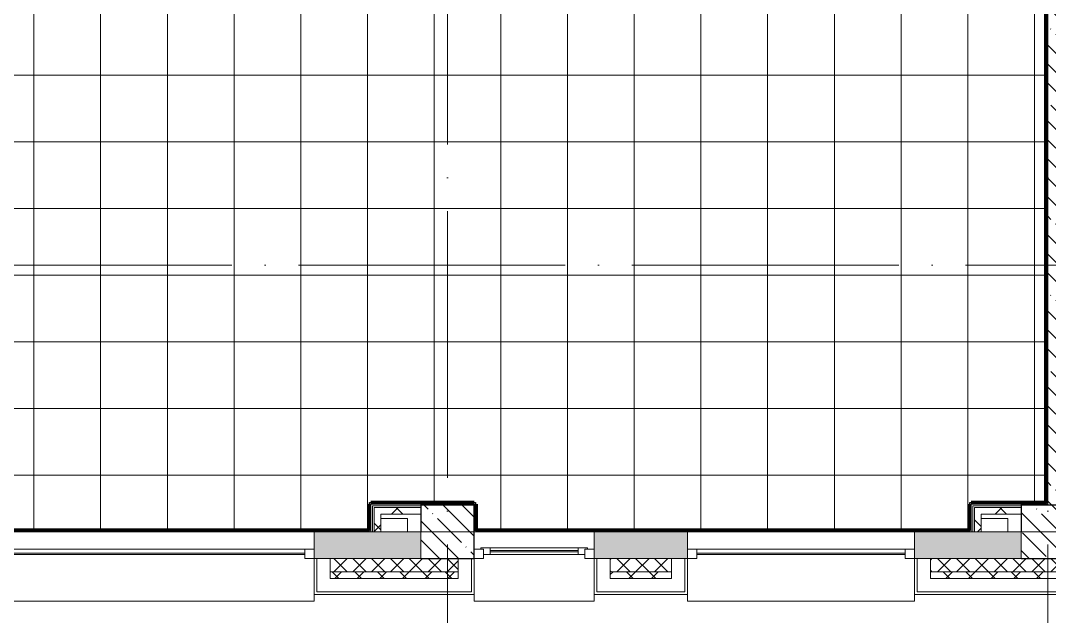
# Model space of a CAD drawing. Header units: millimetres. Extents: x 97 to 215964, y -4577 to 60645.
# Drawn here: x 105648 to 113360, y 42890 to 47360 of the extents above; entities that cross this region are included whole.
import ezdxf

# ---------------------------------------------------------------- set-up
doc = ezdxf.new("R2010")
doc.units = ezdxf.units.MM
doc.linetypes.add('ADSK_Линия сетки', pattern=[2500, 2000, -250, 0, -250])
for name, color, linetype, lineweight in [('A-FLOR-____-OTLN', 192, 'Continuous', 9), ('A-FLOR-____-PATT', 8, 'Continuous', 9), ('A-GLAZ-____-MCUT', 151, 'Continuous', 9), ('A-GLAZ-____-OTLN', 151, 'Continuous', 9), ('A-WALL-____-MCUT', 113, 'Continuous', 9), ('A-WALL-____-PATT', 111, 'Continuous', 9), ('A-WALL-FNSH-MCUT', 113, 'Continuous', 9), ('I-WALL-____-OTLN', 2, 'Continuous', 9), ('S-COLS-____-MCUT', 52, 'Continuous', 9), ('S-COLS-____-OTLN', 52, 'Continuous', 9), ('S-GRID-____-OTLN', 1, 'Continuous', 9)]:
    doc.layers.add(name, color=color, linetype=linetype, lineweight=lineweight)
pattern_1 = [(135, (0, 0), (-142.5612, -142.5612), []), (135, (142.56, 0), (-142.5612, -142.5612), [252.016, -50.403, 3.353, -47.05])]
pattern_2 = [(45, (0, 0), (-141.42136, 141.42136), []), (135, (0, 0), (-141.42136, -141.42136), [])]

# ---------------------------------------------------------------- blocks, each defined once
blk = doc.blocks.new('Окно_СКБ_2Ст1 - Окно_СКБ_2Ст_3300_ОК1-29020644-О_АИ_ПП_8_400_Целиком')
at = {"layer": 'A-GLAZ-____-MCUT', "color": 90}
for p, q in [((-1650, -195), (-1650, -125)), ((-1650, -125), (-1580, -125)), ((-1580, -125), (-1580, -195)), ((750, -195), (750, -125)), ((750, -125), (820, -125)), ((820, -125), (820, -195)), ((1580, -195), (1580, -125)), ((1580, -125), (1650, -125)), ((1650, -125), (1650, -195)), ((-1580, -195), (-1650, -195)), ((820, -195), (750, -195)), ((820, -195), (800, -195)), ((800, -195), (800, -205)), ((800, -205), (1600, -205)), ((1600, -205), (800, -205)), ((1580, -155), (820, -155)), ((820, -155), (820, -195)), ((870, -205), (870, -155)), ((1530, -205), (1530, -155)), ((1580, -195), (1580, -155)), ((1650, -195), (1580, -195)), ((1600, -195), (1580, -195)), ((1600, -205), (1600, -195))]:
    blk.add_line(p, q, dxfattribs=at)
at = {"layer": 'A-GLAZ-____-MCUT', "color": 10, "lineweight": 5}
for p, q in [((750, -155), (-1580, -155)), ((750, -165), (-1580, -165)), ((870, -175), (1530, -175)), ((1530, -185), (870, -185))]:
    blk.add_line(p, q, dxfattribs=at)
at = {"layer": 'A-GLAZ-____-OTLN', "color": 10, "lineweight": 5}
for p, q in [((-1650, -195), (800, -195)), ((1600, -195), (1650, -195))]:
    blk.add_line(p, q, dxfattribs=at)
blk = doc.blocks.new('Окно_СКБ_1Ст1 - 120_Окно_СКБ_1Ст_900_ОК3л-29018700-О_АИ_ПП_8_400_Целиком')
at = {"layer": 'A-GLAZ-____-MCUT', "color": 90}
for p, q in [((-450, -195), (-450, -125)), ((-450, -125), (-380, -125)), ((-380, -125), (-380, -195)), ((380, -195), (380, -125)), ((380, -125), (450, -125)), ((450, -125), (450, -195)), ((-380, -195), (-450, -195)), ((-380, -195), (-400, -195)), ((-400, -195), (-400, -205)), ((-400, -205), (400, -205)), ((400, -205), (-400, -205)), ((380, -155), (-380, -155)), ((-380, -155), (-380, -195)), ((-330, -205), (-330, -155)), ((330, -205), (330, -155)), ((380, -195), (380, -155)), ((450, -195), (380, -195)), ((400, -195), (380, -195)), ((400, -205), (400, -195))]:
    blk.add_line(p, q, dxfattribs=at)
at = {"layer": 'A-GLAZ-____-MCUT', "color": 10, "lineweight": 5}
for p, q in [((-330, -175), (330, -175)), ((330, -185), (-330, -185))]:
    blk.add_line(p, q, dxfattribs=at)
at = {"layer": 'A-GLAZ-____-OTLN', "color": 10, "lineweight": 5}
for p, q in [((-450, -195), (-400, -195)), ((400, -195), (450, -195))]:
    blk.add_line(p, q, dxfattribs=at)
blk = doc.blocks.new('Окно_СКБ_1Ст1 - 120_Окно_СКБ_1Ст_1700_ОК19Л-29018918-О_АИ_ПП_8_400_Целиком')
at = {"layer": 'A-GLAZ-____-MCUT', "color": 90}
for p, q in [((-850, -195), (-850, -125)), ((-850, -125), (-780, -125)), ((-780, -125), (-780, -195)), ((780, -195), (780, -125)), ((780, -125), (850, -125)), ((850, -125), (850, -195)), ((-780, -195), (-850, -195)), ((850, -195), (780, -195))]:
    blk.add_line(p, q, dxfattribs=at)
at = {"layer": 'A-GLAZ-____-MCUT', "color": 10, "lineweight": 5}
for p, q in [((780, -155), (-780, -155)), ((780, -165), (-780, -165))]:
    blk.add_line(p, q, dxfattribs=at)
at = {"layer": 'A-GLAZ-____-OTLN', "color": 10, "lineweight": 5}
blk.add_line((-850, -195), (850, -195), dxfattribs=at)
blk = doc.blocks.new('WNW_Отлив1 - Отлив_металлический 2-28598290-О_АИ_ПП_8_400_Целиком')
at = {"layer": 'A-GLAZ-____-OTLN', "color": 10, "lineweight": 5}
for p, q in [((1650, 320), (-1650, 320)), ((-1650, 320), (-1650, 270)), ((1650, 270), (1650, 320))]:
    blk.add_line(p, q, dxfattribs=at)
blk = doc.blocks.new('WNW_Отлив1 - Отлив_металлический 2-28596055-О_АИ_ПП_8_400_Целиком')
at = {"layer": 'A-GLAZ-____-OTLN', "color": 10, "lineweight": 5}
for p, q in [((450, 320), (-450, 320)), ((-450, 320), (-450, 270)), ((450, 270), (450, 320))]:
    blk.add_line(p, q, dxfattribs=at)
blk = doc.blocks.new('WNW_Отлив1 - Отлив_металлический 2-28595994-О_АИ_ПП_8_400_Целиком')
at = {"layer": 'A-GLAZ-____-OTLN', "color": 10, "lineweight": 5}
for p, q in [((850, 320), (-850, 320)), ((-850, 320), (-850, 270)), ((850, 270), (850, 320))]:
    blk.add_line(p, q, dxfattribs=at)
blk = doc.blocks.new('0083_СОШ675_АР_R22_rvt-1-О_АИ_ПП_8_400_Целиком')
at = {"layer": 'A-WALL-____-PATT', "lineweight": 5}
h = blk.add_hatch(dxfattribs=at)
h.set_pattern_fill('FP_8', color=10, style=0, pattern_type=2)
h.set_pattern_definition(pattern_1)
h.paths.add_polyline_path([(54550, 43725), (54750, 43725), (54750, 50775), (54550, 50775), (54550, 44091.3)])
h = blk.add_hatch(dxfattribs=at)
h.set_pattern_fill('FP_17', color=252, style=0, pattern_type=2)
h.set_pattern_definition(pattern_2)
h.paths.add_polyline_path([(49500, 43525), (49550, 43525), (49550, 43707), (49500, 43707), (49500, 43602.8)])
h = blk.add_hatch(dxfattribs=at)
h.set_pattern_fill('FP_17', color=252, style=0, pattern_type=2)
h.set_pattern_definition(pattern_2)
h.paths.add_polyline_path([(49550, 43657), (49850, 43657), (49850, 43707), (49550, 43707)])
h = blk.add_hatch(dxfattribs=at)
h.set_pattern_fill('FP_17', color=252, style=0, pattern_type=2)
h.set_pattern_definition(pattern_2)
h.paths.add_polyline_path([(54050, 43525), (54050, 43707), (54000, 43707), (54000, 43525)])
h = blk.add_hatch(dxfattribs=at)
h.set_pattern_fill('FP_17', color=252, style=0, pattern_type=2)
h.set_pattern_definition(pattern_2)
h.paths.add_polyline_path([(54050, 43657), (54350, 43657), (54350, 43707), (54050, 43707)])
h = blk.add_hatch(dxfattribs=at)
h.set_pattern_fill('FP_69', color=10, style=0, pattern_type=2)
h.set_pattern_definition([(50, (0, 0), (364.3679, -31.8783), [38.1, -419.1]), (355, (0, 0), (-70.4859, 382.1133), [30.48, -335.28]), (100.451, (30.36, -2.66), (293.885, 350.2334), [32.38, -356.18]), (46.184, (0, 101.6), (542.1585, -84.0858), [57.15, -628.65]), (96.636, (45.2, 94.6), (474.805, 494.8554), [48.57, -534.27]), (351.184, (0, 101.6), (474.8102, 494.85), [45.72, -502.92]), (21, (50.8, 76.2), (303.2285, -204.5305), [38.1, -419.1]), (326, (50.8, 76.2), (123.6039, 368.376), [30.48, -335.28]), (71.451, (76.07, 59.16), (426.8341, 163.8427), [32.38, -356.18]), (37.5, (0, 0), (6.17665, 169.11015), [16.764, -314.452, 16.764, -323.596, -336.55]), (37.5, (0, 0), (6.17665, 169.11015), [-671.576, 16.764, -319.786]), (7.5, (0, 0), (133.63888, 200.3615), [16.764, -177.292, 16.764, -306.832, -128.27]), (7.5, (0, 0), (133.63888, 200.3615), [-517.652, 16.764, -111.506]), (327.5, (-113.28, 0), (271.18182, -11.45836), [16.764, -110.236, 16.764, -379.476, -525.78]), (327.5, (-113.28, 0), (271.18182, -11.45836), [-523.24, 16.764, -509.016]), (317.5, (-164.08, 0), (296.2585, 50.85285), [16.764, -148.336, 16.764, -246.38, -373.38]), (317.5, (-164.08, 0), (296.2585, 50.85285), [-428.244, 16.764, -356.616])])
h.paths.add_polyline_path([(69050, 43325), (69050, 43525), (67050, 43525), (67050, 43325), (69030, 43325)])
h.paths.add_polyline_path([(64770, 43325), (65350, 43325), (65350, 43525), (64650, 43525), (64650, 43325), (64670, 43325)])
h.paths.add_polyline_path([(62670, 43325), (63350, 43325), (63350, 43525), (62550, 43525), (62550, 43325), (62570, 43325)])
h.paths.add_polyline_path([(58070, 43325), (58850, 43325), (58850, 43525), (58050, 43525), (58050, 43325)])
h.paths.add_polyline_path([(54350, 43325), (54350, 43525), (53550, 43525), (53550, 43325), (54190.3, 43325)])
h.paths.add_polyline_path([(51850, 43325), (51850, 43525), (51150, 43525), (51150, 43325), (51830, 43325)])
h.paths.add_polyline_path([(49850, 43325), (49850, 43525), (49050, 43525), (49050, 43325), (49788.2, 43325)])
h.paths.add_polyline_path([(45350, 43325), (45350, 43525), (44550, 43525), (44550, 43325), (44757.1, 43325)])
h.paths.add_polyline_path([(40355, 43325), (40850, 43325), (40850, 43525), (40050, 43525), (40050, 43325), (40170, 43325)])
h.paths.add_polyline_path([(36630, 43325), (36750, 43325), (36750, 43525), (36350, 43525), (36350, 43325), (36581.7, 43325)])
h.paths.add_polyline_path([(35950, 43325), (35950, 43525), (35550, 43525), (35550, 43325), (35670, 43325)])
h.paths.add_polyline_path([(33850, 43325), (33850, 43525), (33150, 43525), (33150, 43325), (33830, 43325)])
h.paths.add_polyline_path([(32230, 43325), (32250, 43325), (32250, 43525), (31450, 43525), (31450, 43325), (32179.5, 43325)])
h.paths.add_polyline_path([(27630, 43325), (27750, 43325), (27750, 43525), (26950, 43525), (26950, 43325), (27148.5, 43325)])
h.paths.add_polyline_path([(23250, 43325), (23250, 43525), (22450, 43525), (22450, 43325), (23230, 43325)])
h.paths.add_polyline_path([(18730, 43325), (18750, 43325), (18750, 43525), (17950, 43525), (17950, 43325), (18630, 43325)])
h.paths.add_polyline_path([(15730, 43325), (15850, 43325), (15850, 43525), (15150, 43525), (15150, 43325), (15270, 43325)])
h.paths.add_polyline_path([(14130, 43325), (14250, 43325), (14250, 43525), (13450, 43525), (13450, 43325), (13942, 43325)])
h.paths.add_polyline_path([(9750, 43325), (9750, 43525), (8950, 43525), (8950, 43325), (9730, 43325)])
h.paths.add_polyline_path([(5137.7, 43325), (5250, 43325), (5250, 43525), (4450, 43525), (4450, 43325), (5130, 43325)])
h.paths.add_polyline_path([(735.5, 43325), (750, 43325), (750, 43525), (200, 43525), (200, 43325), (730, 43325)])
h = blk.add_hatch(dxfattribs=at)
h.set_pattern_fill('FP_16', color=10, style=0, pattern_type=2)
h.set_pattern_definition([(45, (0, 0), (-70.71068, 70.71068), []), (135, (0, 0), (-70.71068, -70.71068), [])])
h.paths.add_polyline_path([(69030, 43225), (69050, 43225), (69050, 43325), (67170, 43325), (67170, 43225), (68654.6, 43225)])
h.paths.add_polyline_path([(63623.5, 43225), (63630, 43225), (63630, 43325), (62670, 43325), (62670, 43225), (62994.6, 43225)])
h.paths.add_polyline_path([(65230, 43225), (65230, 43325), (64770, 43325), (64770, 43225), (64881.3, 43225)])
h.paths.add_polyline_path([(58592.5, 43225), (59130, 43225), (59130, 43325), (58170, 43325), (58170, 43225)])
h.paths.add_polyline_path([(54630, 43225), (54630, 43325), (53670, 43325), (53670, 43225), (54190.3, 43225)])
h.paths.add_polyline_path([(51270, 43225), (51730, 43225), (51730, 43325), (51270, 43325)])
h.paths.add_polyline_path([(49170, 43225), (50130, 43225), (50130, 43325), (49170, 43325)])
h.paths.add_polyline_path([(44670, 43225), (45630, 43225), (45630, 43325), (44670, 43325)])
h.paths.add_polyline_path([(41130, 43225), (41130, 43325), (40170, 43325), (40170, 43225), (40983.8, 43225)])
h.paths.add_polyline_path([(36581.7, 43225), (36630, 43225), (36630, 43325), (35670, 43325), (35670, 43225), (35952.8, 43225)])
h.paths.add_polyline_path([(33270, 43225), (33730, 43225), (33730, 43325), (33270, 43325)])
h.paths.add_polyline_path([(31550.6, 43225), (32130, 43225), (32130, 43325), (31170, 43325), (31170, 43225)])
h.paths.add_polyline_path([(26670, 43225), (27630, 43225), (27630, 43325), (26670, 43325)])
h.paths.add_polyline_path([(23130, 43225), (23130, 43325), (22170, 43325), (22170, 43225), (22746.3, 43225)])
h.paths.add_polyline_path([(18630, 43225), (18630, 43325), (17670, 43325), (17670, 43225), (18344.2, 43225)])
h.paths.add_polyline_path([(15270, 43225), (15730, 43225), (15730, 43325), (15270, 43325)])
h.paths.add_polyline_path([(14130, 43225), (14130, 43325), (13170, 43325), (13170, 43225), (13942, 43225)])
h.paths.add_polyline_path([(9630, 43225), (9630, 43325), (8670, 43325), (8670, 43225), (9539.8, 43225)])
h.paths.add_polyline_path([(4170, 43225), (5130, 43225), (5130, 43325), (4170, 43325)])
h.paths.add_polyline_path([(106.6, 43225), (630, 43225), (630, 43325), (-300, 43325), (-300, 43225)])
h = blk.add_hatch(dxfattribs=at)
h.set_pattern_fill('FP_9', color=10, style=0, pattern_type=2)
h.set_pattern_definition([(135, (0, 0), (-84.85281, -84.85281), []), (225, (0, 0), (84.85281, -84.85281), [])])
h.paths.add_polyline_path([(69050, 43175), (69050, 43225), (67170, 43225), (67170, 43175), (69030, 43175)])
h.paths.add_polyline_path([(64770, 43175), (65230, 43175), (65230, 43225), (64770, 43225)])
h.paths.add_polyline_path([(63630, 43175), (63630, 43225), (62670, 43225), (62670, 43175), (63623.5, 43175)])
h.paths.add_polyline_path([(59130, 43175), (59130, 43225), (58170, 43225), (58170, 43175), (58592.5, 43175)])
h.paths.add_polyline_path([(53670, 43175), (54630, 43175), (54630, 43225), (53670, 43225)])
h.paths.add_polyline_path([(51270, 43175), (51730, 43175), (51730, 43225), (51270, 43225)])
h.paths.add_polyline_path([(50130, 43175), (50130, 43225), (49170, 43225), (49170, 43175), (49788.2, 43175)])
h.paths.add_polyline_path([(45630, 43175), (45630, 43225), (44670, 43225), (44670, 43175), (45386, 43175)])
h.paths.add_polyline_path([(40170, 43175), (41130, 43175), (41130, 43225), (40170, 43225)])
h.paths.add_polyline_path([(35670, 43175), (36630, 43175), (36630, 43225), (35670, 43225)])
h.paths.add_polyline_path([(33437.3, 43175), (33730, 43175), (33730, 43225), (33270, 43225), (33270, 43175)])
h.paths.add_polyline_path([(31550.6, 43175), (32130, 43175), (32130, 43225), (31170, 43225), (31170, 43175)])
h.paths.add_polyline_path([(27630, 43175), (27630, 43225), (26670, 43225), (26670, 43175), (27148.5, 43175)])
h.paths.add_polyline_path([(22746.3, 43175), (23130, 43175), (23130, 43225), (22170, 43225), (22170, 43175)])
h.paths.add_polyline_path([(18344.2, 43175), (18630, 43175), (18630, 43225), (17670, 43225), (17670, 43175), (17715.3, 43175)])
h.paths.add_polyline_path([(15730, 43175), (15730, 43225), (15270, 43225), (15270, 43175)])
h.paths.add_polyline_path([(13313.1, 43175), (14130, 43175), (14130, 43225), (13170, 43225), (13170, 43175)])
h.paths.add_polyline_path([(9539.8, 43175), (9630, 43175), (9630, 43225), (8670, 43225), (8670, 43175), (8911, 43175)])
h.paths.add_polyline_path([(4170, 43175), (5130, 43175), (5130, 43225), (4170, 43225)])
h.paths.add_polyline_path([(-350, 43175), (630, 43175), (630, 43225), (-350, 43225)])
at = {"layer": 'S-COLS-____-OTLN', "lineweight": 5}
h = blk.add_hatch(dxfattribs=at)
h.set_pattern_fill('FP_8', color=256, style=0, pattern_type=2)
h.set_pattern_definition(pattern_1)
h.paths.add_polyline_path([(49850, 43325), (50250, 43325), (50250, 43725), (49850, 43725), (49850, 43525)])
h = blk.add_hatch(dxfattribs=at)
h.set_pattern_fill('FP_8', color=256, style=0, pattern_type=2)
h.set_pattern_definition(pattern_1)
h.paths.add_polyline_path([(54350, 43325), (54750, 43325), (54750, 43725), (54350, 43725), (54350, 43525)])
at = {"layer": 'A-FLOR-____-OTLN', "color": 90}
for p, q in [((49550, 43625.4), (49750, 43625.4)), ((49750, 43625.4), (49750, 43525.4)), ((54050, 43625.4), (54250, 43625.4)), ((54250, 43625.4), (54250, 43525.4)), ((49750, 43525.4), (49550, 43525.4)), ((54250, 43525.4), (54050, 43525.4))]:
    blk.add_line(p, q, dxfattribs=at)
at = {"layer": 'A-WALL-____-MCUT', "color": 50, "lineweight": 13}
for p, q in [((54550, 50775), (54550, 43725)), ((49500, 43707), (49500, 43525)), ((49500, 43707), (49550, 43707)), ((49850, 43707), (49550, 43707)), ((49550, 43525), (49550, 43657)), ((49550, 43657), (49850, 43657)), ((49850, 43657), (49850, 43707)), ((54000, 43707), (54000, 43525)), ((54000, 43707), (54050, 43707)), ((54350, 43707), (54050, 43707)), ((54050, 43525), (54050, 43657)), ((54050, 43657), (54350, 43657)), ((54350, 43657), (54350, 43707)), ((54550, 43725), (54750, 43725)), ((49850, 43525), (49050, 43525)), ((49050, 43525), (49050, 43325)), ((49500, 43525), (49550, 43525)), ((51850, 43525), (51150, 43525)), ((51150, 43525), (51150, 43325)), ((51850, 43325), (51850, 43525)), ((54350, 43525), (53550, 43525)), ((53550, 43525), (53550, 43325)), ((54000, 43525), (54050, 43525)), ((49070, 43325), (49050, 43325)), ((49050, 43325), (49070, 43325)), ((49170, 43325), (49070, 43325)), ((49070, 43325), (49170, 43325)), ((49850, 43325), (49170, 43325)), ((49170, 43325), (49850, 43325)), ((51170, 43325), (51150, 43325)), ((51150, 43325), (51170, 43325)), ((51270, 43325), (51170, 43325)), ((51170, 43325), (51270, 43325)), ((51730, 43325), (51270, 43325)), ((51270, 43325), (51730, 43325)), ((51830, 43325), (51730, 43325)), ((51730, 43325), (51830, 43325)), ((51850, 43325), (51830, 43325)), ((51830, 43325), (51850, 43325)), ((53570, 43325), (53550, 43325)), ((53550, 43325), (53570, 43325)), ((53670, 43325), (53570, 43325)), ((53570, 43325), (53670, 43325)), ((54350, 43325), (53670, 43325)), ((53670, 43325), (54350, 43325))]:
    blk.add_line(p, q, dxfattribs=at)
at = {"layer": 'A-WALL-____-MCUT', "color": 10, "lineweight": 5}
for p, q in [((49487.5, 43719.5), (49487.5, 43525)), ((49487.5, 43719.5), (49500, 43719.5)), ((49500, 43719.5), (49550, 43719.5)), ((49850, 43719.5), (49550, 43719.5)), ((53987.5, 43719.5), (53987.5, 43525)), ((53987.5, 43719.5), (54000, 43719.5)), ((54000, 43719.5), (54050, 43719.5)), ((54350, 43719.5), (54050, 43719.5)), ((49850, 43325), (49850, 43525)), ((54350, 43325), (54350, 43525)), ((49070, 43325), (49070, 43075)), ((49170, 43325), (49170, 43225)), ((50130, 43225), (50130, 43325)), ((50230, 43075), (50230, 43325)), ((51170, 43325), (51170, 43075)), ((51270, 43325), (51270, 43225)), ((51730, 43225), (51730, 43325)), ((51830, 43075), (51830, 43325)), ((53570, 43325), (53570, 43075)), ((53670, 43325), (53670, 43225)), ((49170, 43225), (49170, 43175)), ((49170, 43225), (50130, 43225)), ((50130, 43175), (50130, 43225)), ((51270, 43225), (51270, 43175)), ((51270, 43225), (51730, 43225)), ((51730, 43175), (51730, 43225)), ((53670, 43225), (53670, 43175)), ((53670, 43225), (54630, 43225)), ((49170, 43175), (50130, 43175)), ((51270, 43175), (51730, 43175)), ((53670, 43175), (54630, 43175)), ((49070, 43075), (50230, 43075)), ((51170, 43075), (51830, 43075)), ((53570, 43075), (54730, 43075))]:
    blk.add_line(p, q, dxfattribs=at)
at = {"layer": 'A-WALL-____-MCUT', "color": 90}
for p, q in [((50130, 43325), (49850, 43325)), ((54630, 43325), (54350, 43325))]:
    blk.add_line(p, q, dxfattribs=at)
at = {"layer": 'A-WALL-FNSH-MCUT', "color": 90}
for p, q in [((49487.5, 43732), (49475, 43732)), ((49475, 43732), (49475, 43525)), ((49500, 43732), (49487.5, 43732)), ((49550, 43732), (49500, 43732)), ((49850, 43732), (49550, 43732)), ((49850, 43719.5), (49850, 43732)), ((53987.5, 43732), (53975, 43732)), ((53975, 43732), (53975, 43525)), ((54000, 43732), (53987.5, 43732)), ((54050, 43732), (54000, 43732)), ((54350, 43732), (54050, 43732)), ((54350, 43719.5), (54350, 43732)), ((49850, 43707), (49850, 43719.5)), ((54350, 43707), (54350, 43719.5)), ((49475, 43525), (49487.5, 43525)), ((49487.5, 43525), (49500, 43525)), ((53975, 43525), (53987.5, 43525)), ((53987.5, 43525), (54000, 43525)), ((49050, 43325), (49050, 43055)), ((50230, 43325), (50130, 43325)), ((50250, 43325), (50230, 43325)), ((50250, 43055), (50250, 43325)), ((51150, 43325), (51150, 43055)), ((51850, 43055), (51850, 43325)), ((53550, 43325), (53550, 43055)), ((49050, 43055), (50250, 43055)), ((51150, 43055), (51850, 43055)), ((53550, 43055), (54750, 43055))]:
    blk.add_line(p, q, dxfattribs=at)
at = {"layer": 'I-WALL-____-OTLN', "color": 90}
for p, q in [((45750, 43525), (49050, 43525)), ((50250.7, 43525), (51150, 43525)), ((51850, 43525), (53550, 43525))]:
    blk.add_line(p, q, dxfattribs=at)
at = {"layer": 'S-COLS-____-MCUT', "color": 130, "lineweight": 25}
for p, q in [((50250, 43725), (49850, 43725)), ((49850, 43725), (49850, 43525)), ((50250, 43325), (50250, 43725)), ((54750, 43725), (54350, 43725)), ((54350, 43725), (54350, 43525)), ((49850, 43325), (50250, 43325)), ((54350, 43325), (54750, 43325))]:
    blk.add_line(p, q, dxfattribs=at)
at = {"layer": 'S-COLS-____-OTLN', "color": 90}
for p, q in [((49850, 43525), (49850, 43325)), ((54350, 43525), (54350, 43325))]:
    blk.add_line(p, q, dxfattribs=at)
at = {"layer": 'A-GLAZ-____-OTLN', "color": 90, "lineweight": 9, "rotation": 180}
for name, p in [('Окно_СКБ_2Ст1 - Окно_СКБ_2Ст_3300_ОК1-29020644-О_АИ_ПП_8_400_Целиком', (47400, 43200)), ('Окно_СКБ_1Ст1 - 120_Окно_СКБ_1Ст_900_ОК3л-29018700-О_АИ_ПП_8_400_Целиком', (50700, 43200)), ('Окно_СКБ_1Ст1 - 120_Окно_СКБ_1Ст_1700_ОК19Л-29018918-О_АИ_ПП_8_400_Целиком', (52700, 43200)), ('WNW_Отлив1 - Отлив_металлический 2-28598290-О_АИ_ПП_8_400_Целиком', (47400, 43325)), ('WNW_Отлив1 - Отлив_металлический 2-28596055-О_АИ_ПП_8_400_Целиком', (50700, 43325)), ('WNW_Отлив1 - Отлив_металлический 2-28595994-О_АИ_ПП_8_400_Целиком', (52700, 43325))]:
    blk.add_blockref(name, p, dxfattribs=at)

msp = doc.modelspace()

# ---------------------------------------------------------------- hatches: boundary and pattern name
at = {"layer": 'A-FLOR-____-PATT'}
h = msp.add_hatch(dxfattribs=at)
h.set_pattern_fill('FP_197', color=256, style=0, pattern_type=2)
h.set_pattern_definition([(90, (108747.87, 47450), (-500, 3e-14), []), (180, (108747.87, 47450), (-6e-14, -500), [])])
h.paths.add_polyline_path([(110656.888176, 43540.000586), (112757.887824, 43540.000586), (112757.887824, 43732.000586), (112762.887824, 43732.000586), (112762.887824, 43742.000586), (112772.887824, 43742.000586), (112774.036078, 43747.000586), (113332.887824, 43747.000586), (113332.887824, 50760), (113147.865903, 50760), (113147.312097, 50765), (113137.865903, 50765), (113137.865903, 50775), (113132.865903, 50775.821979), (113132.865903, 51160.000586), (112997.926742, 51160.000586), (112997.885719, 51374.999414), (111897.926742, 51374.995428), (111897.926742, 51160.000586), (111522.926742, 51160.000586), (111522.926742, 50865), (111517.926742, 50863.974393), (111517.926742, 50855.000586), (111507.926742, 50855.000586), (111507.926742, 50850.000586), (109062.865903, 50850.000586), (109062.865903, 50751.000586), (108047.887824, 50751.000586), (108047.887824, 50756.000586), (108027.887824, 50756.000586), (108027.887824, 51155), (107367.887824, 51155), (107367.887824, 51160), (106197.887824, 51160.000586), (106197.865903, 51374.999414), (105097.887824, 51374.999414), (105097.887824, 51160.000586), (104562.865903, 51160.000586), (104562.865903, 50775.000586), (104557.865903, 50775.000586), (104557.865903, 50765.000586), (104547.865903, 50765.000586), (104546.992997, 50760.000586), (104162.865903, 50760.000586), (104162.865903, 43740.000586), (104547.865856, 43740.000586), (104547.865871, 43735.000586), (104557.865903, 43735.000586), (104557.865903, 43725.000586), (104562.865903, 43724.194631), (104562.865903, 43540.000586), (108257.887824, 43540.000586), (108257.887824, 43732.000586), (108262.887824, 43732.000586), (108262.887824, 43742.000586), (108272.887824, 43742.000586), (108272.887824, 43747.000586), (109047.865834, 43747.000586), (109047.865903, 43742.000586), (109057.865903, 43742.000586), (109057.865903, 43732.000586), (109062.865903, 43732.000586), (109062.865903, 43540.000586), (110647.887824, 43540.000586)])
h.paths.add_polyline_path([(113347.865903, 43725), (113347.667283, 43732.000586), (113147.865903, 43732), (113147.865903, 43725), (113337.887824, 43725)])
h.paths.add_polyline_path([(109047.865903, 43725), (109047.865316, 43732), (108647.865903, 43732), (108647.865903, 43725), (109040.865316, 43725)])
h.paths.add_polyline_path([(107769.405937, 50736.483435), (107711.915282, 50736.483435), (107655.680936, 50748.436414), (107600.375404, 50773.84354), (107556.649693, 50805.612129), (107518.180936, 50848.336012), (107489.435609, 50898.124379), (107471.670019, 50952.801241), (107465.660609, 51009.976956), (107465.660609, 51154.976956), (108015.660609, 51154.976956), (108015.660609, 51009.976956), (108009.6512, 50952.801241), (107991.88561, 50898.124379), (107963.140283, 50848.336012), (107920.454596, 50802.54835), (107878.160609, 50771.81997), (107825.640283, 50748.436414), (107790.72782, 50741.015541)])
h.paths.add_polyline_path([(109046.854712, 50766.000586), (109047.865903, 50766.000586), (109047.843981, 50775), (108647.865903, 50775), (108647.865903, 50766.000586)])
h.paths.add_polyline_path([(107733.589542, 50963.146829), (107732.000355, 50965.147327), (107732.160609, 50968.050712)])
h.paths.add_polyline_path([(107740.660609, 50954.976956), (107749.160609, 50957.035128), (107750.660609, 50957.656448), (107754.802745, 50960.83482), (107757.981118, 50964.976956), (107760.386504, 50972.894917), (107760.660609, 50974.976956), (107759.979126, 50980.153337), (107757.981118, 50984.976956), (107753.664391, 50989.992581), (107750.660609, 50992.297464), (107750.319868, 50972.029115), (107748.996585, 50968.859242), (107747.731677, 50963.146829), (107743.18049, 50960.638142), (107738.072419, 50960.646829), (107733.589542, 50963.146829), (107730.660609, 50973.859242), (107730.660609, 50992.297464), (107724.23987, 50986.149558), (107723.340101, 50984.976956), (107721.342093, 50980.153337), (107720.934715, 50972.894917), (107721.342093, 50969.800575), (107725.938178, 50961.591077), (107728.639794, 50959.207074), (107732.160609, 50957.035128), (107736.260686, 50955.556217)])
h.paths.add_polyline_path([(107732.000355, 50965.147327), (107730.849367, 50970.323708), (107731.204315, 50970.323708)])
at = {"layer": 'A-WALL-____-PATT'}
for points in [[(113337.887824, 43742.000586), (113347.887824, 43742.000586), (113347.887824, 50775), (113337.887824, 50775), (113337.887824, 44091.271895)], [(108262.887824, 43535.000586), (108272.887824, 43535.000586), (108272.887824, 43742.000586), (108262.887824, 43742.000586), (108262.887824, 43602.756471)], [(109047.865903, 43732.000586), (109057.865903, 43732.000586), (109057.865903, 43742.000586), (108272.887824, 43742.000586), (108272.887824, 43732.000586), (108586.050442, 43732.000586)], [(109057.865903, 43535.000586), (109057.865903, 43732.000586), (109047.865903, 43732.000586), (109048.562466, 43535.000586)], [(112762.887824, 43535.000586), (112772.887824, 43535.000586), (112772.887824, 43742.000586), (112762.887824, 43742.000586), (112762.887824, 43602.756471)], [(112988.209971, 43732.000586), (113347.887824, 43732.000586), (113347.887824, 43742.000586), (112772.887824, 43742.000586), (112772.887824, 43732.000586)], [(107957.17051, 43525.000586), (108272.887824, 43525.000586), (108272.887824, 43535.000586), (107848.086063, 43535.000586), (107848.086063, 43525.000586)]]:
    msp.add_hatch(color=7, dxfattribs=at).paths.add_polyline_path(points)
h = msp.add_hatch(color=7, dxfattribs=at)
h.paths.add_polyline_path([(112347.887824, 43525.000586), (112772.887824, 43525.000586), (112772.887824, 43535.000586), (112347.887824, 43535.000586)])
h.paths.add_polyline_path([(109948.562466, 43525.000586), (110647.887824, 43525.000586), (110647.887824, 43535.000586), (109948.562466, 43535.000586)])

# ---------------------------------------------------------------- linework, layer by layer
at = {"layer": 'A-WALL-____-MCUT', "color": 7}
for p, q in [((113337.887824, 50775), (113337.887824, 43742.000586)), ((113347.887824, 43732.000586), (113347.887824, 50775)), ((108262.887824, 43742.000586), (108262.887824, 43535.000586)), ((109057.865903, 43742.000586), (108262.887824, 43742.000586)), ((108272.887824, 43525.000586), (108272.887824, 43732.000586)), ((108272.887824, 43732.000586), (109047.865903, 43732.000586)), ((109047.865903, 43732.000586), (109047.865903, 43525.000586)), ((109057.865903, 43535.000586), (109057.865903, 43742.000586)), ((112762.887824, 43742.000586), (112762.887824, 43535.000586)), ((113347.887824, 43742.000586), (112762.887824, 43742.000586)), ((112772.887824, 43525.000586), (112772.887824, 43732.000586)), ((112772.887824, 43732.000586), (113347.887824, 43732.000586)), ((108262.887824, 43535.000586), (107848.086063, 43535.000586)), ((107848.086063, 43535.000586), (107848.086063, 43525.000586)), ((107848.086063, 43525.000586), (108272.887824, 43525.000586)), ((109047.865903, 43525.000586), (109048.562466, 43525.000586)), ((109048.562466, 43525.000586), (109048.562466, 43535.000586)), ((109048.562466, 43535.000586), (109057.865903, 43535.000586)), ((110647.887824, 43535.000586), (109948.562466, 43535.000586)), ((109948.562466, 43535.000586), (109948.562466, 43525.000586)), ((109948.562466, 43525.000586), (110647.887824, 43525.000586)), ((110647.887824, 43525.000586), (110647.887824, 43535.000586)), ((112762.887824, 43535.000586), (112347.887824, 43535.000586)), ((112347.887824, 43535.000586), (112347.887824, 43525.000586)), ((112347.887824, 43525.000586), (112772.887824, 43525.000586))]:
    msp.add_line(p, q, dxfattribs=at)
at = {"layer": 'I-WALL-____-OTLN', "color": 5, "lineweight": 90}
for p, q in [((113332.887824, 43741.912091), (113332.887824, 50765)), ((108257.887824, 43534.880047), (108257.887824, 43732.000586)), ((108262.887824, 43732.000586), (108257.887824, 43732.000586)), ((108272.887824, 43747.000586), (109047.865903, 43747.000586)), ((108272.887824, 43747.000586), (108272.887824, 43742.000586)), ((109047.865903, 43742.000586), (109047.865903, 43747.000586)), ((109062.865903, 43732.000586), (109057.865903, 43732.000586)), ((109062.865903, 43732.000586), (109062.865903, 43535.000586)), ((112757.887824, 43534.880104), (112757.887824, 43732.000586)), ((112762.887824, 43732.000586), (112757.887824, 43732.000586)), ((112772.887824, 43747.000586), (113337.887824, 43747.000586)), ((112772.887824, 43747.000586), (112772.887824, 43742.000586)), ((104557.865903, 43540.000586), (108262.887824, 43540.000586)), ((109057.865903, 43540.000586), (112762.887824, 43540.000586))]:
    msp.add_line(p, q, dxfattribs=at)
at = {"layer": 'I-WALL-____-OTLN'}
for p, q in [((107847.887824, 43525.000586), (104548.086063, 43525.000586)), ((104557.865903, 43535.000586), (107848.086063, 43535.000586)), ((109947.887824, 43525.000586), (109048.562466, 43525.000586)), ((109057.865903, 43535.000586), (109948.562466, 43535.000586)), ((110647.887824, 43535.000586), (112347.887824, 43535.000586)), ((112347.887824, 43525.000586), (110647.887824, 43525.000586))]:
    msp.add_line(p, q, dxfattribs=at)
at = {"layer": 'S-GRID-____-OTLN', "linetype": 'ADSK_Линия сетки'}
for p, q in [((108847.887824, -3572.657751), (108847.887824, 60644.999414)), ((113347.887824, -3572.657751), (113347.887824, 60644.999414)), ((55228.336609, 45525.000586), (215146.441901, 45525.000586)), ((55228.336609, 43525.000586), (215146.441901, 43525.000586))]:
    msp.add_line(p, q, dxfattribs=at)

# ---------------------------------------------------------------- block references
at = {"color": 250, "lineweight": 5}
msp.add_blockref('0083_СОШ675_АР_R22_rvt-1-О_АИ_ПП_8_400_Целиком', (58797.887824, 0), dxfattribs=at)

doc.saveas('drawing.dxf')
